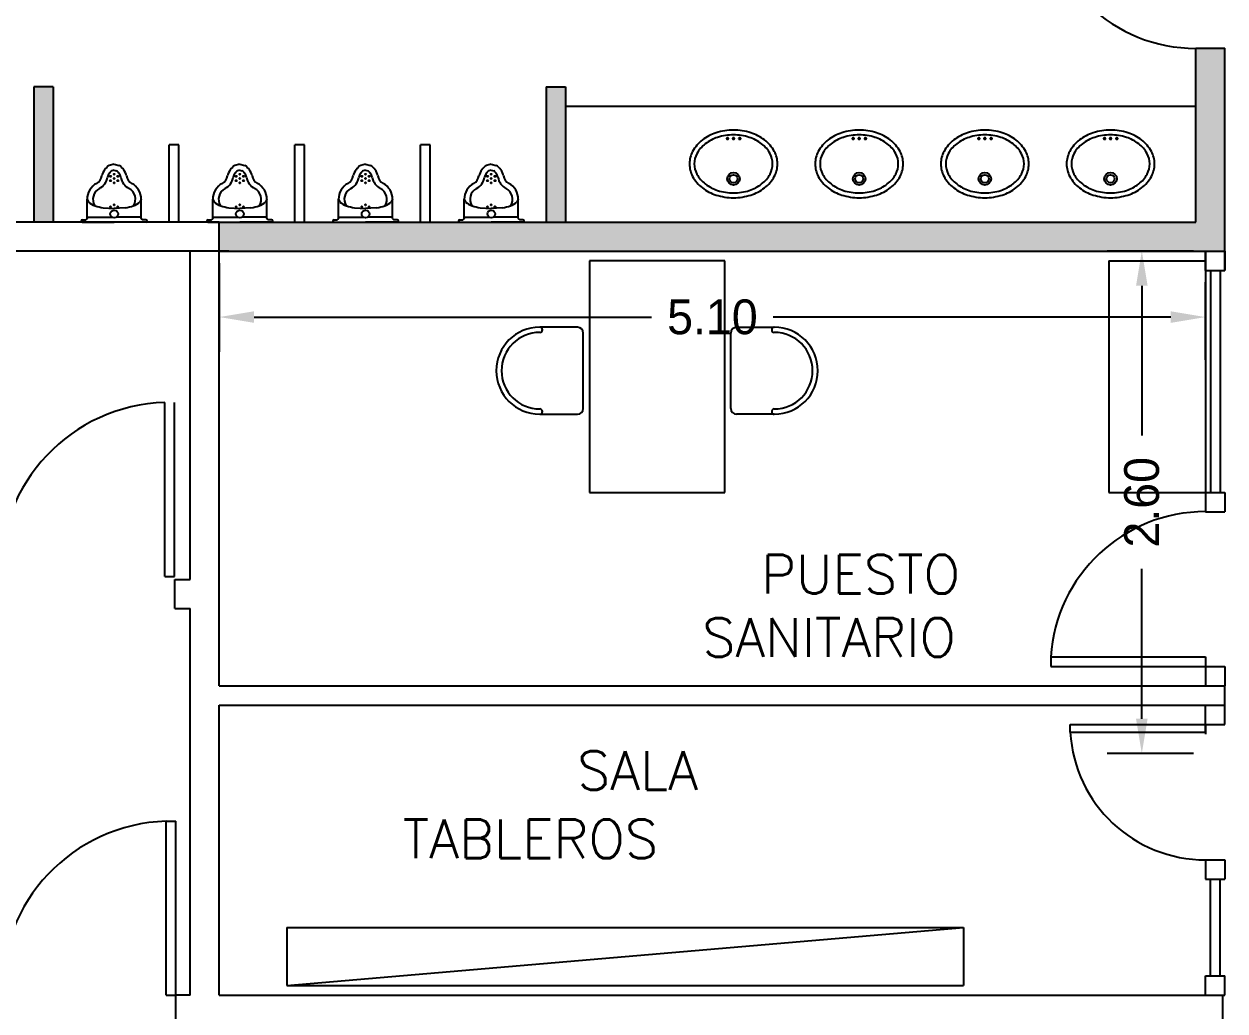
# Model space of a CAD drawing. Header units: metres. Extents: x 95 to 486, y 2972 to 3465.
# Drawn here: x 174.2 to 180.41, y 3027.64 to 3032.74 of the extents above; entities that cross this region are included whole.
import ezdxf

# ---------------------------------------------------------------- set-up
doc = ezdxf.new("R2010")
doc.units = ezdxf.units.M
for name, color, linetype in [('0_MUROS', 7, 'Continuous'), ('0_PUERTAS-VENTANAS', 3, 'Continuous'), ('0_SANITARIOS', 1, 'Continuous'), ('C_COTAS', 5, 'Continuous'), ('E_EQUIPAMIENTO', 1, 'Continuous'), ('T_TEXTOS', 3, 'Continuous')]:
    doc.layers.add(name, color=color, linetype=linetype)
doc.styles.add('ROMANS', font='romans.shx', dxfattribs={"width": 0.8, "height": 0.15})
doc.dimstyles.get("Standard").update_dxf_attribs({"dimtxt": 0.18, "dimasz": 0.18, "dimexe": 0.18, "dimexo": 0.0625, "dimgap": 0.09, "dimtad": 0, "dimzin": 0, "dimdsep": 46, "dimtxsty": 'Standard', "dimcen": 0.09, "dimadec": 0, "dimazin": 0, "dimtfac": 1, "dimtofl": 0, "dimtmove": 0, "dimatfit": 3, "dimfxl": 1, "dimtolj": 1, "dimtzin": 0, "dimarcsym": 0})
doc.dimstyles.new('STANDARD$0', dxfattribs={"dimtxt": 0.2, "dimasz": 0.18, "dimexe": 0.18, "dimexo": 0.0625, "dimgap": 0.09, "dimtad": 0, "dimzin": 0, "dimdsep": 46, "dimtxsty": 'ROMANS', "dimblk": 'OBLIQUE', "dimsah": 1, "dimcen": 0.09, "dimse1": 1, "dimse2": 1, "dimadec": 0, "dimazin": 0, "dimtfac": 1, "dimtofl": 0, "dimtmove": 0, "dimatfit": 3, "dimldrblk": 'OBLIQUE', "dimfxl": 1, "dimtolj": 1, "dimtzin": 0, "dimarcsym": 0})

# ---------------------------------------------------------------- blocks, each defined once
blk = doc.blocks.new('*D59')
at = {"layer": 'C_COTAS', "color": 0, "lineweight": -2, "transparency": 16777216}
for p, q in [((180.2499, 3031.5693), (179.803, 3031.5693)), ((179.983, 3031.3893), (179.983, 3030.6143)), ((179.983, 3029.1493), (179.983, 3029.9243)), ((180.2499, 3028.9693), (179.803, 3028.9693))]:
    blk.add_line(p, q, dxfattribs=at)
at = {"layer": 'C_COTAS', "color": 0, "transparency": 16777216}
for points in [[(179.953, 3031.3893), (180.013, 3031.3893), (179.983, 3031.5693)], [(179.953, 3029.1493), (180.013, 3029.1493), (179.983, 3028.9693)]]:
    blk.add_solid(points, dxfattribs=at)
at = {"layer": 'DEFPOINTS', "color": 0, "transparency": 16777216}
for p in [(180.3124, 3031.5693), (179.983, 3028.9693), (180.3124, 3028.9693)]:
    blk.add_point(p, dxfattribs=at)
at = {"layer": 'C_COTAS', "color": 0, "transparency": 16777216, "insert": (179.983, 3030.2693), "char_height": 0.18, "attachment_point": 5, "rotation": 90}
blk.add_mtext('\\A1;2.60', dxfattribs=at)
blk = doc.blocks.new('*D60')
at = {"layer": 'C_COTAS', "color": 0, "lineweight": -2, "transparency": 16777216}
for p, q in [((175.2124, 3031.5068), (175.2124, 3031.0475)), ((180.3124, 3031.0068), (180.3124, 3031.4075)), ((175.3924, 3031.2275), (177.4474, 3031.2275)), ((180.1324, 3031.2275), (178.0774, 3031.2275))]:
    blk.add_line(p, q, dxfattribs=at)
at = {"layer": 'C_COTAS', "color": 0, "transparency": 16777216}
for points in [[(175.3924, 3031.2575), (175.3924, 3031.1975), (175.2124, 3031.2275)], [(180.1324, 3031.2575), (180.1324, 3031.1975), (180.3124, 3031.2275)]]:
    blk.add_solid(points, dxfattribs=at)
at = {"layer": 'DEFPOINTS', "color": 0, "transparency": 16777216}
for p in [(175.2124, 3031.5693), (180.3124, 3031.2275), (180.3124, 3030.9443)]:
    blk.add_point(p, dxfattribs=at)
at = {"layer": 'C_COTAS', "color": 0, "transparency": 16777216, "insert": (177.7624, 3031.2275), "char_height": 0.18, "attachment_point": 5}
blk.add_mtext('\\A1;5.10', dxfattribs=at)

msp = doc.modelspace()

# ---------------------------------------------------------------- hatches: boundary and pattern name
at = {"layer": '0_MUROS'}
msp.add_hatch(color=256, dxfattribs=at).paths.add_polyline_path([(176.3524, 3031.7193), (175.2124, 3031.7193), (175.2124, 3031.5693), (180.4124, 3031.5693), (180.4124, 3032.6193), (180.2624, 3032.6193), (180.2624, 3031.7193)])
h = msp.add_hatch(color=256, dxfattribs=at)
h.paths.add_polyline_path([(177.0024, 3032.4193), (176.9024, 3032.4193), (176.9024, 3031.7193), (177.0024, 3031.7193)])
h.paths.add_polyline_path([(174.2524, 3031.7193), (174.3524, 3031.7193), (174.3524, 3032.4193), (174.2524, 3032.4193)])

# ---------------------------------------------------------------- linework, layer by layer
for p, q in [((180.2624, 3031.7193), (180.2624, 3032.6193)), ((180.2624, 3032.6193), (180.4124, 3032.6193)), ((180.4124, 3031.5693), (180.4124, 3032.6193)), ((174.2524, 3032.4193), (174.2524, 3031.7193)), ((174.3524, 3032.4193), (174.2524, 3032.4193)), ((174.3524, 3032.4193), (174.3524, 3031.7193)), ((176.9024, 3032.4193), (176.9024, 3031.7193)), ((176.9024, 3032.4193), (177.0024, 3032.4193)), ((177.0024, 3032.4193), (177.0024, 3031.7193)), ((174.9524, 3031.7193), (174.9524, 3032.1193)), ((175.0024, 3032.1193), (174.9524, 3032.1193)), ((175.0024, 3031.7193), (175.0024, 3032.1193)), ((175.6524, 3032.1193), (175.6024, 3032.1193)), ((175.6024, 3031.7193), (175.6024, 3032.1193)), ((175.6524, 3032.1193), (175.6024, 3032.1193)), ((175.6024, 3031.7193), (175.6024, 3032.1193)), ((175.6524, 3031.7193), (175.6524, 3032.1193)), ((175.6524, 3031.7193), (175.6524, 3032.1193)), ((176.2524, 3031.7193), (176.2524, 3032.1193)), ((176.3024, 3032.1193), (176.2524, 3032.1193)), ((176.2524, 3031.7193), (176.2524, 3032.1193)), ((176.3024, 3032.1193), (176.2524, 3032.1193)), ((176.2524, 3031.7193), (176.2524, 3032.1193)), ((176.3024, 3032.1193), (176.2524, 3032.1193)), ((176.3024, 3031.7193), (176.3024, 3032.1193)), ((176.3024, 3031.7193), (176.3024, 3032.1193)), ((176.3024, 3031.7193), (176.3024, 3032.1193)), ((175.2124, 3031.7193), (170.9124, 3031.7193)), ((175.2124, 3031.7193), (170.9124, 3031.7193)), ((175.2124, 3031.7193), (170.9124, 3031.7193)), ((175.2124, 3029.3193), (175.2124, 3031.7193)), ((175.2124, 3031.7193), (176.9024, 3031.7193)), ((176.3524, 3031.7193), (180.2624, 3031.7193)), ((175.2624, 3031.5693), (170.9124, 3031.5693)), ((175.2624, 3031.5693), (170.9124, 3031.5693)), ((175.0624, 3031.5693), (173.0624, 3031.5693)), ((175.0624, 3029.8693), (175.0624, 3031.5693)), ((175.2124, 3031.5693), (180.4124, 3031.5693)), ((174.9823, 3029.7193), (174.9823, 3029.8693)), ((174.9823, 3029.8693), (175.0624, 3029.8693)), ((174.9823, 3029.7193), (175.0624, 3029.7193)), ((175.0624, 3027.7193), (175.0624, 3029.7193)), ((175.2124, 3029.3193), (180.4124, 3029.3193)), ((180.4124, 3029.2193), (180.4124, 3029.3193)), ((175.2124, 3027.7193), (175.2124, 3029.2193)), ((175.2124, 3029.2193), (180.4124, 3029.2193)), ((174.9876, 3027.4193), (174.9876, 3027.7193)), ((175.0624, 3027.7193), (174.9876, 3027.7193)), ((175.2124, 3027.7193), (180.4024, 3027.7193)), ((180.4024, 3027.4193), (180.4024, 3027.7193))]:
    msp.add_line(p, q, dxfattribs=at)
at = {"layer": '0_PUERTAS-VENTANAS'}
for p, q in [((180.3124, 3031.5693), (180.3124, 3031.4693)), ((180.3124, 3031.4693), (180.3124, 3031.5693)), ((180.4124, 3031.5693), (180.4124, 3031.4693)), ((180.4124, 3031.4693), (180.4124, 3031.5693)), ((180.3124, 3031.4693), (180.4124, 3031.4693)), ((180.3124, 3031.4693), (180.4124, 3031.4693)), ((180.3124, 3031.4693), (180.4124, 3031.4693)), ((180.3374, 3031.4693), (180.3374, 3030.3193)), ((180.3874, 3031.4693), (180.3874, 3030.3193)), ((174.9305, 3029.8857), (174.9305, 3030.7857)), ((174.9805, 3029.8857), (174.9805, 3030.7857)), ((180.3124, 3030.3193), (180.4124, 3030.3193)), ((180.3124, 3030.3193), (180.3124, 3030.2193)), ((180.4124, 3030.3193), (180.4124, 3030.2193)), ((180.3124, 3030.2193), (180.4124, 3030.2193)), ((174.9305, 3029.8857), (174.9805, 3029.8857)), ((179.5124, 3029.4693), (180.3124, 3029.4693)), ((179.5124, 3029.4693), (179.5124, 3029.4193)), ((180.3124, 3029.4693), (180.3124, 3029.4193)), ((179.5124, 3029.4193), (180.3124, 3029.4193)), ((180.3124, 3029.4193), (180.4124, 3029.4193)), ((180.3124, 3029.4193), (180.3124, 3029.3193)), ((180.4124, 3029.4193), (180.4124, 3029.3193)), ((180.3124, 3029.3193), (180.4124, 3029.3193)), ((180.3131, 3029.1193), (180.3131, 3029.2193)), ((180.4131, 3029.1193), (180.4131, 3029.2193)), ((179.6131, 3029.1193), (180.3131, 3029.1193)), ((179.6131, 3029.0793), (179.6131, 3029.1193)), ((180.3124, 3029.1193), (180.3124, 3029.0693)), ((180.3131, 3029.0793), (180.3131, 3029.1193)), ((180.3131, 3029.1193), (180.4131, 3029.1193)), ((180.3131, 3029.1193), (180.4131, 3029.1193)), ((179.6131, 3029.0793), (180.3131, 3029.0793)), ((174.9376, 3027.7193), (174.9376, 3028.6193)), ((174.9376, 3028.6193), (174.9876, 3028.6193)), ((174.9876, 3027.7193), (174.9876, 3028.6193)), ((180.3124, 3028.4193), (180.3124, 3028.3193)), ((180.3124, 3028.4193), (180.4124, 3028.4193)), ((180.4124, 3028.4193), (180.4124, 3028.3193)), ((180.3124, 3028.3193), (180.4124, 3028.3193)), ((180.3124, 3028.3193), (180.4124, 3028.3193)), ((180.3381, 3027.8193), (180.3381, 3028.3193)), ((180.3881, 3027.8193), (180.3881, 3028.3193)), ((180.3131, 3027.7193), (180.3131, 3027.8193)), ((180.3131, 3027.8193), (180.4131, 3027.8193)), ((180.3131, 3027.8193), (180.4131, 3027.8193)), ((180.4131, 3027.7193), (180.4131, 3027.8193)), ((174.9376, 3027.7193), (174.9876, 3027.7193)), ((180.3131, 3027.7193), (180.4131, 3027.7193))]:
    msp.add_line(p, q, dxfattribs=at)
at = {"layer": '0_PUERTAS-VENTANAS', "color": 5}
for centre, radius, start, end in [((180.2624, 3033.4193), 0.8016, 183.57633, 270), ((174.9572, 3029.9091), 0.8771, 91.74998, 181.52317), ((180.3124, 3029.4193), 0.8016, 90, 176.42367), ((180.312, 3029.1193), 0.7, 183.27575, 270.09362), ((174.9644, 3027.7426), 0.8771, 91.74998, 181.52317)]:
    msp.add_arc(centre, radius, start, end, dxfattribs=at)
at = {"layer": '0_SANITARIOS'}
msp.add_line((177.0024, 3032.3193), (180.2624, 3032.3193), dxfattribs=at)
at = {"layer": '0_SANITARIOS', "color": 2}
for p, q in [((174.6686, 3032.0193), (174.6434, 3032.0122)), ((174.6686, 3032.0193), (174.6938, 3032.0122)), ((175.3186, 3032.0193), (175.2934, 3032.0122)), ((175.3186, 3032.0193), (175.2934, 3032.0122)), ((175.3186, 3032.0193), (175.3438, 3032.0122)), ((175.3186, 3032.0193), (175.3438, 3032.0122)), ((175.9686, 3032.0193), (175.9434, 3032.0122)), ((175.9686, 3032.0193), (175.9434, 3032.0122)), ((175.9686, 3032.0193), (175.9938, 3032.0122)), ((175.9686, 3032.0193), (175.9938, 3032.0122)), ((176.6186, 3032.0193), (176.5934, 3032.0122)), ((176.6186, 3032.0193), (176.5934, 3032.0122)), ((176.6186, 3032.0193), (176.6438, 3032.0122)), ((176.6186, 3032.0193), (176.6438, 3032.0122)), ((174.6686, 3031.9881), (174.6559, 3031.9846)), ((174.6686, 3031.9881), (174.6813, 3031.9846)), ((175.3186, 3031.9881), (175.3059, 3031.9846)), ((175.3186, 3031.9881), (175.3059, 3031.9846)), ((175.3186, 3031.9881), (175.3313, 3031.9846)), ((175.3186, 3031.9881), (175.3313, 3031.9846)), ((175.9686, 3031.9881), (175.9559, 3031.9846)), ((175.9686, 3031.9881), (175.9559, 3031.9846)), ((175.9686, 3031.9881), (175.9813, 3031.9846)), ((175.9686, 3031.9881), (175.9813, 3031.9846)), ((176.6186, 3031.9881), (176.6059, 3031.9846)), ((176.6186, 3031.9881), (176.6059, 3031.9846)), ((176.6186, 3031.9881), (176.6313, 3031.9846)), ((176.6186, 3031.9881), (176.6313, 3031.9846)), ((174.5286, 3031.7383), (174.5286, 3031.8369)), ((174.5286, 3031.8369), (174.5356, 3031.8221)), ((174.8086, 3031.8369), (174.8016, 3031.8221)), ((174.8086, 3031.7383), (174.8086, 3031.8369)), ((175.1786, 3031.8369), (175.1856, 3031.8221)), ((175.1786, 3031.7383), (175.1786, 3031.8369)), ((175.1786, 3031.8369), (175.1856, 3031.8221)), ((175.1786, 3031.7383), (175.1786, 3031.8369)), ((175.4586, 3031.8369), (175.4516, 3031.8221)), ((175.4586, 3031.8369), (175.4516, 3031.8221)), ((175.4586, 3031.7383), (175.4586, 3031.8369)), ((175.4586, 3031.7383), (175.4586, 3031.8369)), ((175.8286, 3031.8369), (175.8356, 3031.8221)), ((175.8286, 3031.7383), (175.8286, 3031.8369)), ((175.8286, 3031.8369), (175.8356, 3031.8221)), ((175.8286, 3031.7383), (175.8286, 3031.8369)), ((176.1086, 3031.8369), (176.1016, 3031.8221)), ((176.1086, 3031.8369), (176.1016, 3031.8221)), ((176.1086, 3031.7383), (176.1086, 3031.8369)), ((176.1086, 3031.7383), (176.1086, 3031.8369)), ((176.4786, 3031.8369), (176.4856, 3031.8221)), ((176.4786, 3031.7383), (176.4786, 3031.8369)), ((176.4786, 3031.8369), (176.4856, 3031.8221)), ((176.4786, 3031.7383), (176.4786, 3031.8369)), ((176.7586, 3031.8369), (176.7516, 3031.8221)), ((176.7586, 3031.8369), (176.7516, 3031.8221)), ((176.7586, 3031.7383), (176.7586, 3031.8369)), ((176.7586, 3031.7383), (176.7586, 3031.8369)), ((174.6113, 3031.7932), (174.6686, 3031.7892)), ((174.7259, 3031.7932), (174.6686, 3031.7892)), ((175.2613, 3031.7932), (175.3186, 3031.7892)), ((175.2613, 3031.7932), (175.3186, 3031.7892)), ((175.3759, 3031.7932), (175.3186, 3031.7892)), ((175.3759, 3031.7932), (175.3186, 3031.7892)), ((175.9113, 3031.7932), (175.9686, 3031.7892)), ((175.9113, 3031.7932), (175.9686, 3031.7892)), ((176.0259, 3031.7932), (175.9686, 3031.7892)), ((176.0259, 3031.7932), (175.9686, 3031.7892)), ((176.5613, 3031.7932), (176.6186, 3031.7892)), ((176.5613, 3031.7932), (176.6186, 3031.7892)), ((176.6759, 3031.7932), (176.6186, 3031.7892)), ((176.6759, 3031.7932), (176.6186, 3031.7892)), ((174.5046, 3031.7313), (174.5216, 3031.7313)), ((174.5046, 3031.7193), (174.6686, 3031.7193)), ((174.5336, 3031.7443), (174.6579, 3031.7443)), ((174.8326, 3031.7193), (174.6686, 3031.7193)), ((174.8036, 3031.7443), (174.6793, 3031.7443)), ((174.8326, 3031.7313), (174.8156, 3031.7313)), ((175.1546, 3031.7313), (175.1716, 3031.7313)), ((175.1546, 3031.7193), (175.3186, 3031.7193)), ((175.1836, 3031.7443), (175.3079, 3031.7443)), ((175.1836, 3031.7443), (175.3079, 3031.7443)), ((175.4826, 3031.7193), (175.3186, 3031.7193)), ((175.4536, 3031.7443), (175.3293, 3031.7443)), ((175.4536, 3031.7443), (175.3293, 3031.7443)), ((175.4826, 3031.7313), (175.4656, 3031.7313)), ((175.8046, 3031.7313), (175.8216, 3031.7313)), ((175.8046, 3031.7193), (175.9686, 3031.7193)), ((175.8336, 3031.7443), (175.9579, 3031.7443)), ((175.8336, 3031.7443), (175.9579, 3031.7443)), ((176.1326, 3031.7193), (175.9686, 3031.7193)), ((176.1036, 3031.7443), (175.9793, 3031.7443)), ((176.1036, 3031.7443), (175.9793, 3031.7443)), ((176.1326, 3031.7313), (176.1156, 3031.7313)), ((176.4546, 3031.7313), (176.4716, 3031.7313)), ((176.4546, 3031.7193), (176.6186, 3031.7193)), ((176.4836, 3031.7443), (176.6079, 3031.7443)), ((176.4836, 3031.7443), (176.6079, 3031.7443)), ((176.7826, 3031.7193), (176.6186, 3031.7193)), ((176.7536, 3031.7443), (176.6293, 3031.7443)), ((176.7536, 3031.7443), (176.6293, 3031.7443)), ((176.7826, 3031.7313), (176.7656, 3031.7313))]:
    msp.add_line(p, q, dxfattribs=at)
for centre, radius in [((174.6496, 3031.9554), 0.003), ((174.6686, 3031.9664), 0.003), ((174.6877, 3031.9554), 0.003), ((175.2996, 3031.9554), 0.003), ((175.2996, 3031.9554), 0.003), ((175.3186, 3031.9664), 0.003), ((175.3186, 3031.9664), 0.003), ((175.3377, 3031.9554), 0.003), ((175.3377, 3031.9554), 0.003), ((175.9496, 3031.9554), 0.003), ((175.9496, 3031.9554), 0.003), ((175.9686, 3031.9664), 0.003), ((175.9686, 3031.9664), 0.003), ((175.9877, 3031.9554), 0.003), ((175.9877, 3031.9554), 0.003), ((176.5996, 3031.9554), 0.003), ((176.5996, 3031.9554), 0.003), ((176.6186, 3031.9664), 0.003), ((176.6186, 3031.9664), 0.003), ((176.6377, 3031.9554), 0.003), ((176.6377, 3031.9554), 0.003), ((177.8713, 3031.943), 0.0325), ((177.8713, 3031.943), 0.021), ((178.5213, 3031.943), 0.0325), ((178.5213, 3031.943), 0.021), ((179.1713, 3031.943), 0.0325), ((179.1713, 3031.943), 0.021), ((179.8213, 3031.943), 0.0325), ((179.8213, 3031.943), 0.021), ((174.6496, 3031.9334), 0.003), ((174.6686, 3031.9444), 0.003), ((174.6686, 3031.9224), 0.003), ((174.6877, 3031.9334), 0.003), ((175.2996, 3031.9334), 0.003), ((175.2996, 3031.9334), 0.003), ((175.3186, 3031.9444), 0.003), ((175.3186, 3031.9444), 0.003), ((175.3186, 3031.9224), 0.003), ((175.3186, 3031.9224), 0.003), ((175.3377, 3031.9334), 0.003), ((175.3377, 3031.9334), 0.003), ((175.9496, 3031.9334), 0.003), ((175.9496, 3031.9334), 0.003), ((175.9686, 3031.9444), 0.003), ((175.9686, 3031.9444), 0.003), ((175.9686, 3031.9224), 0.003), ((175.9686, 3031.9224), 0.003), ((175.9877, 3031.9334), 0.003), ((175.9877, 3031.9334), 0.003), ((176.5996, 3031.9334), 0.003), ((176.5996, 3031.9334), 0.003), ((176.6186, 3031.9444), 0.003), ((176.6186, 3031.9444), 0.003), ((176.6186, 3031.9224), 0.003), ((176.6186, 3031.9224), 0.003), ((176.6377, 3031.9334), 0.003), ((176.6377, 3031.9334), 0.003), ((174.6496, 3031.7975), 0.003), ((174.6686, 3031.7612), 0.02), ((174.6686, 3031.8085), 0.003), ((174.6877, 3031.7975), 0.003), ((175.2996, 3031.7975), 0.003), ((175.2996, 3031.7975), 0.003), ((175.3186, 3031.7612), 0.02), ((175.3186, 3031.7612), 0.02), ((175.3186, 3031.8085), 0.003), ((175.3186, 3031.8085), 0.003), ((175.3377, 3031.7975), 0.003), ((175.3377, 3031.7975), 0.003), ((175.9496, 3031.7975), 0.003), ((175.9496, 3031.7975), 0.003), ((175.9686, 3031.7612), 0.02), ((175.9686, 3031.7612), 0.02), ((175.9686, 3031.8085), 0.003), ((175.9686, 3031.8085), 0.003), ((175.9877, 3031.7975), 0.003), ((175.9877, 3031.7975), 0.003), ((176.5996, 3031.7975), 0.003), ((176.5996, 3031.7975), 0.003), ((176.6186, 3031.7612), 0.02), ((176.6186, 3031.7612), 0.02), ((176.6186, 3031.8085), 0.003), ((176.6186, 3031.8085), 0.003), ((176.6377, 3031.7975), 0.003), ((176.6377, 3031.7975), 0.003)]:
    msp.add_circle(centre, radius, dxfattribs=at)
for centre, radius, start, end in [((177.8239, 3031.9962), 0.1861, 127.56859, 151.69853), ((177.8526, 3031.9589), 0.2331, 107.67322, 127.56859), ((177.8526, 3031.9589), 0.2081, 107.67322, 127.56859), ((177.8713, 3031.9001), 0.2948, 90, 107.67322), ((177.8713, 3031.9001), 0.2698, 90, 107.67322), ((177.8368, 3032.1513), 0.00229, 146.21296, 180), ((177.8368, 3032.1513), 0.00229, 180, 213.78704), ((177.8384, 3032.1502), 0.0043, 121.75948, 146.21296), ((177.8384, 3032.1524), 0.0043, 213.78704, 238.24052), ((177.8395, 3032.1484), 0.00641, 104.38181, 121.75948), ((177.8395, 3032.1542), 0.00641, 238.24052, 255.61819), ((177.8403, 3032.1455), 0.00933, 90, 104.38181), ((177.8403, 3032.157), 0.00933, 255.61819, 270), ((177.8403, 3032.1455), 0.00933, 75.61819, 90), ((177.8403, 3032.157), 0.00933, 270, 284.38181), ((177.841, 3032.1484), 0.00641, 58.24052, 75.61819), ((177.841, 3032.1542), 0.00641, 284.38181, 301.75948), ((177.8421, 3032.1502), 0.0043, 33.78704, 58.24052), ((177.8421, 3032.1524), 0.0043, 301.75948, 326.21296), ((177.8438, 3032.1513), 0.00229, 0, 33.78704), ((177.8438, 3032.1513), 0.00229, 326.21296, 0), ((177.8678, 3032.1513), 0.00229, 146.21296, 180), ((177.8678, 3032.1513), 0.00229, 180, 213.78704), ((177.8695, 3032.1502), 0.0043, 121.75948, 146.21296), ((177.8695, 3032.1524), 0.0043, 213.78704, 238.24052), ((177.8706, 3032.1484), 0.00641, 104.38181, 121.75948), ((177.8706, 3032.1542), 0.00641, 238.24052, 255.61819), ((177.8713, 3032.1455), 0.00933, 90, 104.38181), ((177.8713, 3032.157), 0.00933, 255.61819, 270), ((177.8713, 3031.9001), 0.2948, 72.32678, 90), ((177.8713, 3031.9001), 0.2698, 72.32678, 90), ((177.8713, 3032.1455), 0.00933, 75.61819, 90), ((177.8713, 3032.157), 0.00933, 270, 284.38181), ((177.872, 3032.1484), 0.00641, 58.24052, 75.61819), ((177.872, 3032.1542), 0.00641, 284.38181, 301.75948), ((177.8731, 3032.1502), 0.0043, 33.78704, 58.24052), ((177.8731, 3032.1524), 0.0043, 301.75948, 326.21296), ((177.8748, 3032.1513), 0.00229, 0, 33.78704), ((177.8748, 3032.1513), 0.00229, 326.21296, 0), ((177.9003, 3032.1513), 0.00229, 146.21296, 180), ((177.9003, 3032.1513), 0.00229, 180, 213.78704), ((177.902, 3032.1502), 0.0043, 121.75948, 146.21296), ((177.902, 3032.1524), 0.0043, 213.78704, 238.24052), ((177.9031, 3032.1484), 0.00641, 104.38181, 121.75948), ((177.9031, 3032.1542), 0.00641, 238.24052, 255.61819), ((177.9038, 3032.1455), 0.00933, 90, 104.38181), ((177.9038, 3032.157), 0.00933, 255.61819, 270), ((177.9038, 3032.1455), 0.00933, 75.61819, 90), ((177.9038, 3032.157), 0.00933, 270, 284.38181), ((177.9045, 3032.1484), 0.00641, 58.24052, 75.61819), ((177.9045, 3032.1542), 0.00641, 284.38181, 301.75948), ((177.9056, 3032.1502), 0.0043, 33.78704, 58.24052), ((177.9056, 3032.1524), 0.0043, 301.75948, 326.21296), ((177.9073, 3032.1513), 0.00229, 0, 33.78704), ((177.9073, 3032.1513), 0.00229, 326.21296, 0), ((177.89, 3031.9589), 0.2081, 52.43141, 72.32678), ((177.89, 3031.9589), 0.2331, 52.43141, 72.32678), ((177.9187, 3031.9962), 0.1861, 28.30147, 52.43141), ((178.4739, 3031.9962), 0.1861, 127.56859, 151.69853), ((178.5026, 3031.9589), 0.2331, 107.67322, 127.56859), ((178.5026, 3031.9589), 0.2081, 107.67322, 127.56859), ((178.5213, 3031.9001), 0.2948, 90, 107.67322), ((178.5213, 3031.9001), 0.2698, 90, 107.67322), ((178.4868, 3032.1513), 0.00229, 146.21296, 180), ((178.4868, 3032.1513), 0.00229, 180, 213.78704), ((178.4884, 3032.1502), 0.0043, 121.75948, 146.21296), ((178.4884, 3032.1524), 0.0043, 213.78704, 238.24052), ((178.4895, 3032.1484), 0.00641, 104.38181, 121.75948), ((178.4895, 3032.1542), 0.00641, 238.24052, 255.61819), ((178.4903, 3032.1455), 0.00933, 90, 104.38181), ((178.4903, 3032.157), 0.00933, 255.61819, 270), ((178.4903, 3032.1455), 0.00933, 75.61819, 90), ((178.4903, 3032.157), 0.00933, 270, 284.38181), ((178.491, 3032.1484), 0.00641, 58.24052, 75.61819), ((178.491, 3032.1542), 0.00641, 284.38181, 301.75948), ((178.4921, 3032.1502), 0.0043, 33.78704, 58.24052), ((178.4921, 3032.1524), 0.0043, 301.75948, 326.21296), ((178.4938, 3032.1513), 0.00229, 0, 33.78704), ((178.4938, 3032.1513), 0.00229, 326.21296, 0), ((178.5178, 3032.1513), 0.00229, 146.21296, 180), ((178.5178, 3032.1513), 0.00229, 180, 213.78704), ((178.5195, 3032.1502), 0.0043, 121.75948, 146.21296), ((178.5195, 3032.1524), 0.0043, 213.78704, 238.24052), ((178.5206, 3032.1484), 0.00641, 104.38181, 121.75948), ((178.5206, 3032.1542), 0.00641, 238.24052, 255.61819), ((178.5213, 3032.1455), 0.00933, 90, 104.38181), ((178.5213, 3032.157), 0.00933, 255.61819, 270), ((178.5213, 3031.9001), 0.2948, 72.32678, 90), ((178.5213, 3031.9001), 0.2698, 72.32678, 90), ((178.5213, 3032.1455), 0.00933, 75.61819, 90), ((178.5213, 3032.157), 0.00933, 270, 284.38181), ((178.522, 3032.1484), 0.00641, 58.24052, 75.61819), ((178.522, 3032.1542), 0.00641, 284.38181, 301.75948), ((178.5231, 3032.1502), 0.0043, 33.78704, 58.24052), ((178.5231, 3032.1524), 0.0043, 301.75948, 326.21296), ((178.5248, 3032.1513), 0.00229, 0, 33.78704), ((178.5248, 3032.1513), 0.00229, 326.21296, 0), ((178.5503, 3032.1513), 0.00229, 146.21296, 180), ((178.5503, 3032.1513), 0.00229, 180, 213.78704), ((178.552, 3032.1502), 0.0043, 121.75948, 146.21296), ((178.552, 3032.1524), 0.0043, 213.78704, 238.24052), ((178.5531, 3032.1484), 0.00641, 104.38181, 121.75948), ((178.5531, 3032.1542), 0.00641, 238.24052, 255.61819), ((178.5538, 3032.1455), 0.00933, 90, 104.38181), ((178.5538, 3032.157), 0.00933, 255.61819, 270), ((178.5538, 3032.1455), 0.00933, 75.61819, 90), ((178.5538, 3032.157), 0.00933, 270, 284.38181), ((178.5545, 3032.1484), 0.00641, 58.24052, 75.61819), ((178.5545, 3032.1542), 0.00641, 284.38181, 301.75948), ((178.5556, 3032.1502), 0.0043, 33.78704, 58.24052), ((178.5556, 3032.1524), 0.0043, 301.75948, 326.21296), ((178.5573, 3032.1513), 0.00229, 0, 33.78704), ((178.5573, 3032.1513), 0.00229, 326.21296, 0), ((178.54, 3031.9589), 0.2081, 52.43141, 72.32678), ((178.54, 3031.9589), 0.2331, 52.43141, 72.32678), ((178.5687, 3031.9962), 0.1861, 28.30147, 52.43141), ((179.1239, 3031.9962), 0.1861, 127.56859, 151.69853), ((179.1526, 3031.9589), 0.2331, 107.67322, 127.56859), ((179.1526, 3031.9589), 0.2081, 107.67322, 127.56859), ((179.1713, 3031.9001), 0.2948, 90, 107.67322), ((179.1713, 3031.9001), 0.2698, 90, 107.67322), ((179.1368, 3032.1513), 0.00229, 146.21296, 180), ((179.1368, 3032.1513), 0.00229, 180, 213.78704), ((179.1384, 3032.1502), 0.0043, 121.75948, 146.21296), ((179.1384, 3032.1524), 0.0043, 213.78704, 238.24052), ((179.1395, 3032.1484), 0.00641, 104.38181, 121.75948), ((179.1395, 3032.1542), 0.00641, 238.24052, 255.61819), ((179.1403, 3032.1455), 0.00933, 90, 104.38181), ((179.1403, 3032.157), 0.00933, 255.61819, 270), ((179.1403, 3032.1455), 0.00933, 75.61819, 90), ((179.1403, 3032.157), 0.00933, 270, 284.38181), ((179.141, 3032.1484), 0.00641, 58.24052, 75.61819), ((179.141, 3032.1542), 0.00641, 284.38181, 301.75948), ((179.1421, 3032.1502), 0.0043, 33.78704, 58.24052), ((179.1421, 3032.1524), 0.0043, 301.75948, 326.21296), ((179.1438, 3032.1513), 0.00229, 0, 33.78704), ((179.1438, 3032.1513), 0.00229, 326.21296, 0), ((179.1678, 3032.1513), 0.00229, 146.21296, 180), ((179.1678, 3032.1513), 0.00229, 180, 213.78704), ((179.1695, 3032.1502), 0.0043, 121.75948, 146.21296), ((179.1695, 3032.1524), 0.0043, 213.78704, 238.24052), ((179.1706, 3032.1484), 0.00641, 104.38181, 121.75948), ((179.1706, 3032.1542), 0.00641, 238.24052, 255.61819), ((179.1713, 3032.1455), 0.00933, 90, 104.38181), ((179.1713, 3032.157), 0.00933, 255.61819, 270), ((179.1713, 3031.9001), 0.2948, 72.32678, 90), ((179.1713, 3031.9001), 0.2698, 72.32678, 90), ((179.1713, 3032.1455), 0.00933, 75.61819, 90), ((179.1713, 3032.157), 0.00933, 270, 284.38181), ((179.172, 3032.1484), 0.00641, 58.24052, 75.61819), ((179.172, 3032.1542), 0.00641, 284.38181, 301.75948), ((179.1731, 3032.1502), 0.0043, 33.78704, 58.24052), ((179.1731, 3032.1524), 0.0043, 301.75948, 326.21296), ((179.1748, 3032.1513), 0.00229, 0, 33.78704), ((179.1748, 3032.1513), 0.00229, 326.21296, 0), ((179.2003, 3032.1513), 0.00229, 146.21296, 180), ((179.2003, 3032.1513), 0.00229, 180, 213.78704), ((179.202, 3032.1502), 0.0043, 121.75948, 146.21296), ((179.202, 3032.1524), 0.0043, 213.78704, 238.24052), ((179.2031, 3032.1484), 0.00641, 104.38181, 121.75948), ((179.2031, 3032.1542), 0.00641, 238.24052, 255.61819), ((179.2038, 3032.1455), 0.00933, 90, 104.38181), ((179.2038, 3032.157), 0.00933, 255.61819, 270), ((179.2038, 3032.1455), 0.00933, 75.61819, 90), ((179.2038, 3032.157), 0.00933, 270, 284.38181), ((179.2045, 3032.1484), 0.00641, 58.24052, 75.61819), ((179.2045, 3032.1542), 0.00641, 284.38181, 301.75948), ((179.2056, 3032.1502), 0.0043, 33.78704, 58.24052), ((179.2056, 3032.1524), 0.0043, 301.75948, 326.21296), ((179.2073, 3032.1513), 0.00229, 0, 33.78704), ((179.2073, 3032.1513), 0.00229, 326.21296, 0), ((179.19, 3031.9589), 0.2081, 52.43141, 72.32678), ((179.19, 3031.9589), 0.2331, 52.43141, 72.32678), ((179.2187, 3031.9962), 0.1861, 28.30147, 52.43141), ((179.7739, 3031.9962), 0.1861, 127.56859, 151.69853), ((179.8026, 3031.9589), 0.2331, 107.67322, 127.56859), ((179.8026, 3031.9589), 0.2081, 107.67322, 127.56859), ((179.8213, 3031.9001), 0.2948, 90, 107.67322), ((179.8213, 3031.9001), 0.2698, 90, 107.67322), ((179.7868, 3032.1513), 0.00229, 146.21296, 180), ((179.7868, 3032.1513), 0.00229, 180, 213.78704), ((179.7884, 3032.1502), 0.0043, 121.75948, 146.21296), ((179.7884, 3032.1524), 0.0043, 213.78704, 238.24052), ((179.7895, 3032.1484), 0.00641, 104.38181, 121.75948), ((179.7895, 3032.1542), 0.00641, 238.24052, 255.61819), ((179.7903, 3032.1455), 0.00933, 90, 104.38181), ((179.7903, 3032.157), 0.00933, 255.61819, 270), ((179.7903, 3032.1455), 0.00933, 75.61819, 90), ((179.7903, 3032.157), 0.00933, 270, 284.38181), ((179.791, 3032.1484), 0.00641, 58.24052, 75.61819), ((179.791, 3032.1542), 0.00641, 284.38181, 301.75948), ((179.7921, 3032.1502), 0.0043, 33.78704, 58.24052), ((179.7921, 3032.1524), 0.0043, 301.75948, 326.21296), ((179.7938, 3032.1513), 0.00229, 0, 33.78704), ((179.7938, 3032.1513), 0.00229, 326.21296, 0), ((179.8178, 3032.1513), 0.00229, 146.21296, 180), ((179.8178, 3032.1513), 0.00229, 180, 213.78704), ((179.8195, 3032.1502), 0.0043, 121.75948, 146.21296), ((179.8195, 3032.1524), 0.0043, 213.78704, 238.24052), ((179.8206, 3032.1484), 0.00641, 104.38181, 121.75948), ((179.8206, 3032.1542), 0.00641, 238.24052, 255.61819), ((179.8213, 3032.1455), 0.00933, 90, 104.38181), ((179.8213, 3032.157), 0.00933, 255.61819, 270), ((179.8213, 3031.9001), 0.2948, 72.32678, 90), ((179.8213, 3031.9001), 0.2698, 72.32678, 90), ((179.8213, 3032.1455), 0.00933, 75.61819, 90), ((179.8213, 3032.157), 0.00933, 270, 284.38181), ((179.822, 3032.1484), 0.00641, 58.24052, 75.61819), ((179.822, 3032.1542), 0.00641, 284.38181, 301.75948), ((179.8231, 3032.1502), 0.0043, 33.78704, 58.24052), ((179.8231, 3032.1524), 0.0043, 301.75948, 326.21296), ((179.8248, 3032.1513), 0.00229, 0, 33.78704), ((179.8248, 3032.1513), 0.00229, 326.21296, 0), ((179.8503, 3032.1513), 0.00229, 146.21296, 180), ((179.8503, 3032.1513), 0.00229, 180, 213.78704), ((179.852, 3032.1502), 0.0043, 121.75948, 146.21296), ((179.852, 3032.1524), 0.0043, 213.78704, 238.24052), ((179.8531, 3032.1484), 0.00641, 104.38181, 121.75948), ((179.8531, 3032.1542), 0.00641, 238.24052, 255.61819), ((179.8538, 3032.1455), 0.00933, 90, 104.38181), ((179.8538, 3032.157), 0.00933, 255.61819, 270), ((179.8538, 3032.1455), 0.00933, 75.61819, 90), ((179.8538, 3032.157), 0.00933, 270, 284.38181), ((179.8545, 3032.1484), 0.00641, 58.24052, 75.61819), ((179.8545, 3032.1542), 0.00641, 284.38181, 301.75948), ((179.8556, 3032.1502), 0.0043, 33.78704, 58.24052), ((179.8556, 3032.1524), 0.0043, 301.75948, 326.21296), ((179.8573, 3032.1513), 0.00229, 0, 33.78704), ((179.8573, 3032.1513), 0.00229, 326.21296, 0), ((179.84, 3031.9589), 0.2081, 52.43141, 72.32678), ((179.84, 3031.9589), 0.2331, 52.43141, 72.32678), ((179.8687, 3031.9962), 0.1861, 28.30147, 52.43141), ((177.7798, 3032.02), 0.136, 151.69853, 180), ((177.8239, 3031.9962), 0.1611, 127.56859, 151.69853), ((177.9187, 3031.9962), 0.1611, 28.30147, 52.43141), ((177.9628, 3032.02), 0.136, 0, 28.30147), ((178.4298, 3032.02), 0.136, 151.69853, 180), ((178.4739, 3031.9962), 0.1611, 127.56859, 151.69853), ((178.5687, 3031.9962), 0.1611, 28.30147, 52.43141), ((178.6128, 3032.02), 0.136, 0, 28.30147), ((179.0798, 3032.02), 0.136, 151.69853, 180), ((179.1239, 3031.9962), 0.1611, 127.56859, 151.69853), ((179.2187, 3031.9962), 0.1611, 28.30147, 52.43141), ((179.2628, 3032.02), 0.136, 0, 28.30147), ((179.7298, 3032.02), 0.136, 151.69853, 180), ((179.7739, 3031.9962), 0.1611, 127.56859, 151.69853), ((179.8687, 3031.9962), 0.1611, 28.30147, 52.43141), ((179.9128, 3032.02), 0.136, 0, 28.30147), ((177.7798, 3032.02), 0.136, 180, 208.30147), ((177.7798, 3032.02), 0.111, 151.69853, 180), ((177.7798, 3032.02), 0.111, 180, 208.30147), ((177.9628, 3032.02), 0.111, 0, 28.30147), ((177.9628, 3032.02), 0.111, 331.69853, 0), ((177.9628, 3032.02), 0.136, 331.69853, 0), ((178.4298, 3032.02), 0.136, 180, 208.30147), ((178.4298, 3032.02), 0.111, 151.69853, 180), ((178.4298, 3032.02), 0.111, 180, 208.30147), ((178.6128, 3032.02), 0.111, 0, 28.30147), ((178.6128, 3032.02), 0.111, 331.69853, 0), ((178.6128, 3032.02), 0.136, 331.69853, 0), ((179.0798, 3032.02), 0.136, 180, 208.30147), ((179.0798, 3032.02), 0.111, 151.69853, 180), ((179.0798, 3032.02), 0.111, 180, 208.30147), ((179.2628, 3032.02), 0.111, 0, 28.30147), ((179.2628, 3032.02), 0.111, 331.69853, 0), ((179.2628, 3032.02), 0.136, 331.69853, 0), ((179.7298, 3032.02), 0.136, 180, 208.30147), ((179.7298, 3032.02), 0.111, 151.69853, 180), ((179.7298, 3032.02), 0.111, 180, 208.30147), ((179.9128, 3032.02), 0.111, 0, 28.30147), ((179.9128, 3032.02), 0.111, 331.69853, 0), ((179.9128, 3032.02), 0.136, 331.69853, 0), ((174.5548, 3031.9635), 0.05, 297.96963, 353.1075), ((174.5548, 3031.9635), 0.08, 297.96963, 351.11641), ((174.709, 3031.928), 0.1087, 145.68314, 164.24186), ((174.6842, 3031.9449), 0.0787, 121.25067, 145.68314), ((174.709, 3031.928), 0.0787, 145.68314, 162.87975), ((174.6842, 3031.9449), 0.0487, 125.52793, 145.68314), ((174.653, 3031.9449), 0.0487, 34.31686, 54.47207), ((174.6282, 3031.928), 0.0787, 17.12025, 34.31686), ((174.653, 3031.9449), 0.0787, 34.31686, 58.74933), ((174.7824, 3031.9635), 0.08, 188.88359, 242.03037), ((174.6282, 3031.928), 0.1087, 15.75814, 34.31686), ((174.7824, 3031.9635), 0.05, 186.8925, 242.03037), ((175.2048, 3031.9635), 0.05, 297.96963, 353.1075), ((175.2048, 3031.9635), 0.05, 297.96963, 353.1075), ((175.2048, 3031.9635), 0.08, 297.96963, 351.11641), ((175.2048, 3031.9635), 0.08, 297.96963, 351.11641), ((175.359, 3031.928), 0.1087, 145.68314, 164.24186), ((175.359, 3031.928), 0.1087, 145.68314, 164.24186), ((175.3342, 3031.9449), 0.0787, 121.25067, 145.68314), ((175.3342, 3031.9449), 0.0787, 121.25067, 145.68314), ((175.359, 3031.928), 0.0787, 145.68314, 162.87975), ((175.359, 3031.928), 0.0787, 145.68314, 162.87975), ((175.3342, 3031.9449), 0.0487, 125.52793, 145.68314), ((175.3342, 3031.9449), 0.0487, 125.52793, 145.68314), ((175.303, 3031.9449), 0.0487, 34.31686, 54.47207), ((175.303, 3031.9449), 0.0487, 34.31686, 54.47207), ((175.2782, 3031.928), 0.0787, 17.12025, 34.31686), ((175.2782, 3031.928), 0.0787, 17.12025, 34.31686), ((175.303, 3031.9449), 0.0787, 34.31686, 58.74933), ((175.303, 3031.9449), 0.0787, 34.31686, 58.74933), ((175.4324, 3031.9635), 0.08, 188.88359, 242.03037), ((175.4324, 3031.9635), 0.08, 188.88359, 242.03037), ((175.2782, 3031.928), 0.1087, 15.75814, 34.31686), ((175.2782, 3031.928), 0.1087, 15.75814, 34.31686), ((175.4324, 3031.9635), 0.05, 186.8925, 242.03037), ((175.4324, 3031.9635), 0.05, 186.8925, 242.03037), ((175.8548, 3031.9635), 0.05, 297.96963, 353.1075), ((175.8548, 3031.9635), 0.05, 297.96963, 353.1075), ((175.8548, 3031.9635), 0.08, 297.96963, 351.11641), ((175.8548, 3031.9635), 0.08, 297.96963, 351.11641), ((176.009, 3031.928), 0.1087, 145.68314, 164.24186), ((176.009, 3031.928), 0.1087, 145.68314, 164.24186), ((175.9842, 3031.9449), 0.0787, 121.25067, 145.68314), ((175.9842, 3031.9449), 0.0787, 121.25067, 145.68314), ((176.009, 3031.928), 0.0787, 145.68314, 162.87975), ((176.009, 3031.928), 0.0787, 145.68314, 162.87975), ((175.9842, 3031.9449), 0.0487, 125.52793, 145.68314), ((175.9842, 3031.9449), 0.0487, 125.52793, 145.68314), ((175.953, 3031.9449), 0.0487, 34.31686, 54.47207), ((175.953, 3031.9449), 0.0487, 34.31686, 54.47207), ((175.9282, 3031.928), 0.0787, 17.12025, 34.31686), ((175.9282, 3031.928), 0.0787, 17.12025, 34.31686), ((175.953, 3031.9449), 0.0787, 34.31686, 58.74933), ((175.953, 3031.9449), 0.0787, 34.31686, 58.74933), ((176.0824, 3031.9635), 0.08, 188.88359, 242.03037), ((176.0824, 3031.9635), 0.08, 188.88359, 242.03037), ((175.9282, 3031.928), 0.1087, 15.75814, 34.31686), ((175.9282, 3031.928), 0.1087, 15.75814, 34.31686), ((176.0824, 3031.9635), 0.05, 186.8925, 242.03037), ((176.0824, 3031.9635), 0.05, 186.8925, 242.03037), ((176.5048, 3031.9635), 0.05, 297.96963, 353.1075), ((176.5048, 3031.9635), 0.05, 297.96963, 353.1075), ((176.5048, 3031.9635), 0.08, 297.96963, 351.11641), ((176.5048, 3031.9635), 0.08, 297.96963, 351.11641), ((176.659, 3031.928), 0.1087, 145.68314, 164.24186), ((176.659, 3031.928), 0.1087, 145.68314, 164.24186), ((176.6342, 3031.9449), 0.0787, 121.25067, 145.68314), ((176.6342, 3031.9449), 0.0787, 121.25067, 145.68314), ((176.659, 3031.928), 0.0787, 145.68314, 162.87975), ((176.659, 3031.928), 0.0787, 145.68314, 162.87975), ((176.6342, 3031.9449), 0.0487, 125.52793, 145.68314), ((176.6342, 3031.9449), 0.0487, 125.52793, 145.68314), ((176.603, 3031.9449), 0.0487, 34.31686, 54.47207), ((176.603, 3031.9449), 0.0487, 34.31686, 54.47207), ((176.5782, 3031.928), 0.0787, 17.12025, 34.31686), ((176.5782, 3031.928), 0.0787, 17.12025, 34.31686), ((176.603, 3031.9449), 0.0787, 34.31686, 58.74933), ((176.603, 3031.9449), 0.0787, 34.31686, 58.74933), ((176.7324, 3031.9635), 0.08, 188.88359, 242.03037), ((176.7324, 3031.9635), 0.08, 188.88359, 242.03037), ((176.5782, 3031.928), 0.1087, 15.75814, 34.31686), ((176.5782, 3031.928), 0.1087, 15.75814, 34.31686), ((176.7324, 3031.9635), 0.05, 186.8925, 242.03037), ((176.7324, 3031.9635), 0.05, 186.8925, 242.03037), ((177.8239, 3032.0437), 0.1861, 208.30147, 232.43141), ((177.8239, 3032.0437), 0.1611, 208.30147, 232.43141), ((177.9187, 3032.0437), 0.1611, 307.56859, 331.69853), ((177.9187, 3032.0437), 0.1861, 307.56859, 331.69853), ((178.4739, 3032.0437), 0.1861, 208.30147, 232.43141), ((178.4739, 3032.0437), 0.1611, 208.30147, 232.43141), ((178.5687, 3032.0437), 0.1611, 307.56859, 331.69853), ((178.5687, 3032.0437), 0.1861, 307.56859, 331.69853), ((179.1239, 3032.0437), 0.1861, 208.30147, 232.43141), ((179.1239, 3032.0437), 0.1611, 208.30147, 232.43141), ((179.2187, 3032.0437), 0.1611, 307.56859, 331.69853), ((179.2187, 3032.0437), 0.1861, 307.56859, 331.69853), ((179.7739, 3032.0437), 0.1861, 208.30147, 232.43141), ((179.7739, 3032.0437), 0.1611, 208.30147, 232.43141), ((179.8687, 3032.0437), 0.1611, 307.56859, 331.69853), ((179.8687, 3032.0437), 0.1861, 307.56859, 331.69853), ((174.6221, 3031.8369), 0.0934, 117.96963, 179.99997), ((174.6221, 3031.8369), 0.0634, 117.96963, 211.43922), ((174.7152, 3031.8369), 0.0634, 328.56078, 62.03037), ((174.7152, 3031.8369), 0.0934, 0.00003, 62.03037), ((175.2721, 3031.8369), 0.0934, 117.96963, 179.99997), ((175.2721, 3031.8369), 0.0934, 117.96963, 179.99997), ((175.2721, 3031.8369), 0.0634, 117.96963, 211.43922), ((175.2721, 3031.8369), 0.0634, 117.96963, 211.43922), ((175.3652, 3031.8369), 0.0634, 328.56078, 62.03037), ((175.3652, 3031.8369), 0.0634, 328.56078, 62.03037), ((175.3652, 3031.8369), 0.0934, 0.00003, 62.03037), ((175.3652, 3031.8369), 0.0934, 0.00003, 62.03037), ((175.9221, 3031.8369), 0.0934, 117.96963, 179.99997), ((175.9221, 3031.8369), 0.0934, 117.96963, 179.99997), ((175.9221, 3031.8369), 0.0634, 117.96963, 211.43922), ((175.9221, 3031.8369), 0.0634, 117.96963, 211.43922), ((176.0152, 3031.8369), 0.0634, 328.56078, 62.03037), ((176.0152, 3031.8369), 0.0634, 328.56078, 62.03037), ((176.0152, 3031.8369), 0.0934, 0.00003, 62.03037), ((176.0152, 3031.8369), 0.0934, 0.00003, 62.03037), ((176.5721, 3031.8369), 0.0934, 117.96963, 179.99997), ((176.5721, 3031.8369), 0.0934, 117.96963, 179.99997), ((176.5721, 3031.8369), 0.0634, 117.96963, 211.43922), ((176.5721, 3031.8369), 0.0634, 117.96963, 211.43922), ((176.6652, 3031.8369), 0.0634, 328.56078, 62.03037), ((176.6652, 3031.8369), 0.0634, 328.56078, 62.03037), ((176.6652, 3031.8369), 0.0934, 0.00003, 62.03037), ((176.6652, 3031.8369), 0.0934, 0.00003, 62.03037), ((177.8526, 3032.081), 0.2331, 232.43141, 252.32678), ((177.8526, 3032.081), 0.2081, 232.43141, 252.32678), ((177.89, 3032.081), 0.2081, 287.67322, 307.56859), ((177.89, 3032.081), 0.2331, 287.67322, 307.56859), ((178.5026, 3032.081), 0.2331, 232.43141, 252.32678), ((178.5026, 3032.081), 0.2081, 232.43141, 252.32678), ((178.54, 3032.081), 0.2081, 287.67322, 307.56859), ((178.54, 3032.081), 0.2331, 287.67322, 307.56859), ((179.1526, 3032.081), 0.2331, 232.43141, 252.32678), ((179.1526, 3032.081), 0.2081, 232.43141, 252.32678), ((179.19, 3032.081), 0.2081, 287.67322, 307.56859), ((179.19, 3032.081), 0.2331, 287.67322, 307.56859), ((179.8026, 3032.081), 0.2331, 232.43141, 252.32678), ((179.8026, 3032.081), 0.2081, 232.43141, 252.32678), ((179.84, 3032.081), 0.2081, 287.67322, 307.56859), ((179.84, 3032.081), 0.2331, 287.67322, 307.56859), ((177.8713, 3032.1398), 0.2948, 252.32678, 270), ((177.8713, 3032.1398), 0.2698, 252.32678, 270), ((177.8713, 3032.1398), 0.2698, 270, 287.67322), ((177.8713, 3032.1398), 0.2948, 270, 287.67322), ((178.5213, 3032.1398), 0.2948, 252.32678, 270), ((178.5213, 3032.1398), 0.2698, 252.32678, 270), ((178.5213, 3032.1398), 0.2698, 270, 287.67322), ((178.5213, 3032.1398), 0.2948, 270, 287.67322), ((179.1713, 3032.1398), 0.2948, 252.32678, 270), ((179.1713, 3032.1398), 0.2698, 252.32678, 270), ((179.1713, 3032.1398), 0.2698, 270, 287.67322), ((179.1713, 3032.1398), 0.2948, 270, 287.67322), ((179.8213, 3032.1398), 0.2948, 252.32678, 270), ((179.8213, 3032.1398), 0.2698, 252.32678, 270), ((179.8213, 3032.1398), 0.2698, 270, 287.67322), ((179.8213, 3032.1398), 0.2948, 270, 287.67322), ((174.6047, 3031.9063), 0.1089, 230.60021, 251.20983), ((174.6431, 3032.0193), 0.2283, 251.20983, 261.97811), ((174.6941, 3032.0193), 0.2283, 278.02189, 288.79017), ((174.7325, 3031.9063), 0.1089, 288.79017, 309.39979), ((175.2547, 3031.9063), 0.1089, 230.60021, 251.20983), ((175.2547, 3031.9063), 0.1089, 230.60021, 251.20983), ((175.2931, 3032.0193), 0.2283, 251.20983, 261.97811), ((175.2931, 3032.0193), 0.2283, 251.20983, 261.97811), ((175.3441, 3032.0193), 0.2283, 278.02189, 288.79017), ((175.3441, 3032.0193), 0.2283, 278.02189, 288.79017), ((175.3825, 3031.9063), 0.1089, 288.79017, 309.39979), ((175.3825, 3031.9063), 0.1089, 288.79017, 309.39979), ((175.9047, 3031.9063), 0.1089, 230.60021, 251.20983), ((175.9047, 3031.9063), 0.1089, 230.60021, 251.20983), ((175.9431, 3032.0193), 0.2283, 251.20983, 261.97811), ((175.9431, 3032.0193), 0.2283, 251.20983, 261.97811), ((175.9941, 3032.0193), 0.2283, 278.02189, 288.79017), ((175.9941, 3032.0193), 0.2283, 278.02189, 288.79017), ((176.0325, 3031.9063), 0.1089, 288.79017, 309.39979), ((176.0325, 3031.9063), 0.1089, 288.79017, 309.39979), ((176.5547, 3031.9063), 0.1089, 230.60021, 251.20983), ((176.5547, 3031.9063), 0.1089, 230.60021, 251.20983), ((176.5931, 3032.0193), 0.2283, 251.20983, 261.97811), ((176.5931, 3032.0193), 0.2283, 251.20983, 261.97811), ((176.6441, 3032.0193), 0.2283, 278.02189, 288.79017), ((176.6441, 3032.0193), 0.2283, 278.02189, 288.79017), ((176.6825, 3031.9063), 0.1089, 288.79017, 309.39979), ((176.6825, 3031.9063), 0.1089, 288.79017, 309.39979), ((174.5046, 3031.7253), 0.006, 90, 270), ((174.5216, 3031.7383), 0.007, 270, 0), ((174.5336, 3031.7393), 0.005, 89.99948, 179.99912), ((174.8036, 3031.7393), 0.005, 0.00088, 90.00052), ((174.8156, 3031.7383), 0.007, 180, 270), ((174.8326, 3031.7253), 0.006, 270, 90), ((175.1546, 3031.7253), 0.006, 90, 270), ((175.1716, 3031.7383), 0.007, 270, 0), ((175.1716, 3031.7383), 0.007, 270, 0), ((175.1836, 3031.7393), 0.005, 89.99948, 179.99912), ((175.1836, 3031.7393), 0.005, 89.99948, 179.99912), ((175.4536, 3031.7393), 0.005, 0.00088, 90.00052), ((175.4536, 3031.7393), 0.005, 0.00088, 90.00052), ((175.4656, 3031.7383), 0.007, 180, 270), ((175.4656, 3031.7383), 0.007, 180, 270), ((175.4826, 3031.7253), 0.006, 270, 90), ((175.8046, 3031.7253), 0.006, 90, 270), ((175.8216, 3031.7383), 0.007, 270, 0), ((175.8216, 3031.7383), 0.007, 270, 0), ((175.8336, 3031.7393), 0.005, 89.99948, 179.99912), ((175.8336, 3031.7393), 0.005, 89.99948, 179.99912), ((176.1036, 3031.7393), 0.005, 0.00088, 90.00052), ((176.1036, 3031.7393), 0.005, 0.00088, 90.00052), ((176.1156, 3031.7383), 0.007, 180, 270), ((176.1156, 3031.7383), 0.007, 180, 270), ((176.1326, 3031.7253), 0.006, 270, 90), ((176.4546, 3031.7253), 0.006, 90, 270), ((176.4716, 3031.7383), 0.007, 270, 0), ((176.4716, 3031.7383), 0.007, 270, 0), ((176.4836, 3031.7393), 0.005, 89.99948, 179.99912), ((176.4836, 3031.7393), 0.005, 89.99948, 179.99912), ((176.7536, 3031.7393), 0.005, 0.00088, 90.00052), ((176.7536, 3031.7393), 0.005, 0.00088, 90.00052), ((176.7656, 3031.7383), 0.007, 180, 270), ((176.7656, 3031.7383), 0.007, 180, 270), ((176.7826, 3031.7253), 0.006, 270, 90)]:
    msp.add_arc(centre, radius, start, end, dxfattribs=at)
at = {"layer": 'E_EQUIPAMIENTO'}
for p, q in [((177.126, 3031.5193), (177.126, 3030.3193)), ((177.826, 3031.5193), (177.126, 3031.5193)), ((177.826, 3030.3193), (177.826, 3031.5193)), ((179.8124, 3031.5193), (179.8124, 3030.3193)), ((179.8124, 3031.5193), (180.3124, 3031.5193)), ((180.3124, 3031.5193), (180.3124, 3030.3193)), ((177.0645, 3031.175), (176.8695, 3031.175)), ((177.0945, 3030.755), (177.0945, 3031.145)), ((177.8575, 3030.755), (177.8575, 3031.145)), ((177.8875, 3031.175), (178.0825, 3031.175)), ((176.8695, 3030.725), (177.0645, 3030.725)), ((178.0825, 3030.725), (177.8875, 3030.725)), ((177.126, 3030.3193), (177.826, 3030.3193)), ((179.8124, 3030.3193), (180.3124, 3030.3193)), ((175.5614, 3028.0693), (179.0614, 3028.0693)), ((175.5614, 3028.0693), (175.5614, 3027.7693)), ((175.5614, 3027.7693), (179.0614, 3028.0693)), ((179.0614, 3028.0693), (179.0614, 3027.7693)), ((175.5614, 3027.7693), (179.0614, 3027.7693))]:
    msp.add_line(p, q, dxfattribs=at)
for centre, radius, start, end in [((176.8695, 3030.95), 0.225, 90, 270), ((176.8695, 3030.95), 0.198, 90, 270), ((176.8695, 3031.1615), 0.0135, 270, 90), ((177.0645, 3031.145), 0.03, 0, 90), ((177.8875, 3031.145), 0.03, 90, 180), ((178.0825, 3031.1615), 0.0135, 90, 270), ((178.0825, 3030.95), 0.225, 270, 90), ((178.0825, 3030.95), 0.198, 270, 90), ((176.8695, 3030.7385), 0.0135, 270, 90), ((177.0645, 3030.755), 0.03, 270, 0), ((177.8875, 3030.755), 0.03, 180, 270), ((178.0825, 3030.7385), 0.0135, 90, 270)]:
    msp.add_arc(centre, radius, start, end, dxfattribs=at)

# ---------------------------------------------------------------- texts
at = {"layer": 'T_TEXTOS', "style": 'ROMANS'}
for s, p in [('PUESTO', (178.0146, 3029.797)), ('SANITARIO', (177.7099, 3029.4706)), ('SALA', (177.0627, 3028.7824)), ('TABLEROS', (176.1609, 3028.4274))]:
    msp.add_text(s, height=0.2, dxfattribs=at).set_placement(p)

# ---------------------------------------------------------------- dimensions: what is measured, and where the dimension line sits
at = {"layer": 'C_COTAS'}
dim = msp.add_linear_dim(base=(180.3124, 3031.2275), p1=(175.2124, 3031.5693), p2=(180.3124, 3030.9443), angle=180, dimstyle='STANDARD$0', override={"dimtxt": 0.18, "dimtxsty": 'Standard', "dimsah": 0, "dimse1": 0, "dimse2": 0}, dxfattribs=at)
dim.commit()
dim.dimension.update_dxf_attribs({"geometry": '*D60', "text_midpoint": (177.7624, 3031.2275)})
dim = msp.add_linear_dim(base=(179.983, 3028.9693), p1=(180.3124, 3031.5693), p2=(180.3124, 3028.9693), angle=270, dimstyle='Standard', dxfattribs=at)
dim.commit()
dim.dimension.update_dxf_attribs({"geometry": '*D59', "text_midpoint": (179.983, 3030.2693)})

doc.saveas('drawing.dxf')
